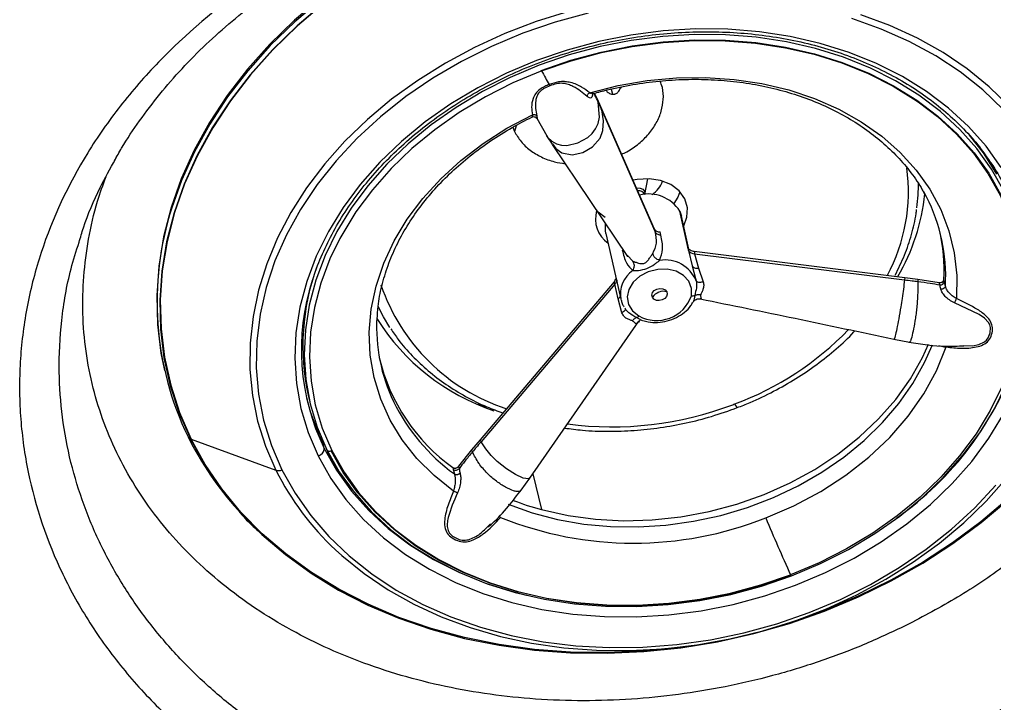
# Model space of a CAD drawing. Extents: x 527 to 611, y 788 to 934.
# Drawn here: x 583.096 to 588.041, y 869.666 to 873.137 of the extents above; entities that cross this region are included whole.
import ezdxf

# ---------------------------------------------------------------- set-up
doc = ezdxf.new("R2010")
doc.units = 0
doc.header["$MEASUREMENT"] = 0
doc.layers.add('1', color=4, linetype='Continuous')
doc.layers.add('GEOMETRY', color=3, linetype='Continuous', lineweight=25)

# ---------------------------------------------------------------- blocks, each defined once
blk = doc.blocks.new('2026_FLAIR')
at = {"layer": 'GEOMETRY'}
for p, q in [((58.6768, 69.5127), (58.67, 69.5101)), ((59.0309, 69.42), (59.0367, 69.3944)), ((59.0755, 69.4245), (59.0821, 69.4298)), ((59.0773, 69.4259), (59.0763, 69.4302)), ((58.961, 69.3686), (58.9455, 69.399)), ((58.9647, 69.3547), (58.961, 69.3686)), ((58.9781, 69.3298), (58.961, 69.3686)), ((58.9822, 69.315), (58.9781, 69.3298)), ((59.2503, 68.7096), (58.9781, 69.3298)), ((58.6537, 69.2726), (58.7034, 69.1824)), ((59.2534, 68.6971), (58.9822, 69.315)), ((58.5321, 69.2274), (58.5397, 69.2053)), ((58.5478, 69.2346), (58.5397, 69.2053)), ((58.7025, 69.1837), (58.7309, 69.1407)), ((58.7317, 69.1394), (59.1137, 68.5715)), ((56.5161, 69.0641), (56.5216, 69.0743)), ((59.2009, 68.8854), (59.2167, 68.9655)), ((59.4209, 68.6114), (59.3777, 68.8013)), ((59.3777, 68.8013), (59.387, 68.7751)), ((59.4249, 68.6088), (59.387, 68.7751)), ((59.0031, 68.6877), (59.0792, 68.3535)), ((59.2825, 68.679), (59.2784, 68.6958)), ((59.4179, 68.6175), (59.4216, 68.6009)), ((59.4216, 68.6009), (59.4409, 68.5235)), ((59.4506, 68.5971), (60.519, 68.4644)), ((59.4533, 68.5848), (59.4737, 68.5117)), ((59.4533, 68.5848), (60.5177, 68.4526)), ((59.1124, 68.5767), (59.1402, 68.5474)), ((59.1151, 68.5696), (59.1128, 68.5755)), ((59.4409, 68.5235), (59.458, 68.46)), ((59.4737, 68.5117), (59.4967, 68.4426)), ((59.0455, 68.442), (58.3651, 67.6399)), ((59.458, 68.46), (59.4615, 68.447)), ((60.519, 68.4644), (60.5177, 68.4526)), ((60.519, 68.4644), (60.5859, 68.4561)), ((60.5859, 68.4561), (60.586, 68.4441)), ((60.5859, 68.4561), (60.6936, 68.4394)), ((60.6968, 68.427), (60.6936, 68.4394)), ((60.7197, 68.4437), (60.7174, 68.4531)), ((60.7253, 68.4205), (60.7197, 68.4437)), ((60.7253, 68.4205), (60.7265, 68.4524)), ((59.0482, 68.4297), (58.3704, 67.6306)), ((59.0652, 68.3553), (59.0482, 68.4297)), ((59.0851, 68.2851), (59.0652, 68.3553)), ((59.0792, 68.3535), (59.0807, 68.3479)), ((58.6175, 67.4465), (59.1714, 68.2419)), ((59.171, 68.2543), (59.1586, 68.2605)), ((59.19, 68.2449), (59.171, 68.2543)), ((60.4638, 68.1513), (60.5424, 68.1362)), ((56.7632, 68.0005), (56.7651, 67.9921)), ((57.4942, 67.8668), (57.5014, 67.8352)), ((58.3542, 67.8213), (58.3923, 67.8056)), ((56.9005, 67.6442), (56.898, 67.6415)), ((56.9005, 67.6442), (57.3301, 67.4862)), ((57.5512, 67.6744), (57.5452, 67.6721)), ((57.5482, 67.6651), (57.5465, 67.6726)), ((58.3651, 67.6399), (58.3225, 67.5896)), ((58.3704, 67.6306), (58.3651, 67.6399)), ((57.5753, 67.5969), (57.5709, 67.6164)), ((57.5959, 67.5686), (57.5931, 67.5808)), ((57.6549, 67.473), (57.5959, 67.5686)), ((57.5996, 67.5619), (57.6023, 67.5629)), ((58.3225, 67.5896), (58.2566, 67.5065)), ((58.327, 67.5794), (58.3225, 67.5896)), ((58.2278, 67.5001), (58.2297, 67.4906)), ((58.2566, 67.5065), (58.2592, 67.4939)), ((58.2297, 67.4906), (58.2354, 67.4674)), ((58.5737, 67.3853), (58.6177, 67.4468)), ((58.6327, 67.4684), (58.6772, 67.2864)), ((58.4029, 67.1998), (58.4187, 67.2143)), ((59.947, 66.7169), (59.9969, 66.7339)), ((59.3373, 66.5837), (59.3896, 66.59))]:
    blk.add_line(p, q, dxfattribs=at)
at = {"layer": 'GEOMETRY', "flags": 128}
for points in [[(57.5594, 69.8852), (57.4246, 69.7705), (57.2998, 69.6491), (57.1858, 69.5215), (57.0833, 69.3886), (56.9928, 69.2511), (56.9148, 69.1098), (56.8498, 68.9654), (56.7982, 68.8187), (56.7601, 68.6706), (56.7359, 68.522), (56.7256, 68.3735), (56.7294, 68.2261), (56.7472, 68.0806), (56.7632, 68.0005)], [(57.5717, 69.8548), (57.4373, 69.7405), (57.313, 69.6195), (57.1995, 69.4925), (57.0973, 69.3601), (57.0072, 69.2232), (56.9295, 69.0823), (56.8648, 68.9385), (56.8133, 68.7924), (56.7754, 68.6449), (56.7513, 68.4968), (56.7411, 68.3489), (56.7448, 68.2021), (56.7625, 68.0571), (56.7941, 67.9148), (56.8393, 67.7761), (56.898, 67.6415)], [(57.5733, 69.8547), (57.4391, 69.7406), (57.315, 69.6198), (57.2016, 69.4929), (57.0996, 69.3607), (57.0095, 69.2239), (56.932, 69.0832), (56.8673, 68.9396), (56.8159, 68.7936), (56.778, 68.6463), (56.7539, 68.4984), (56.7437, 68.3507), (56.7475, 68.204), (56.7652, 68.0592), (56.7967, 67.9171), (56.8419, 67.7785), (56.9005, 67.6442)], [(57.5614, 69.8768), (57.4265, 69.7621), (57.3017, 69.6407), (57.1877, 69.5131), (57.0852, 69.3803), (56.9947, 69.2428), (56.9167, 69.1014), (56.8517, 68.957), (56.8024, 68.818)], [(61.0489, 69.3342), (60.9477, 69.4326), (60.8358, 69.5232), (60.714, 69.6056), (60.583, 69.6792), (60.4438, 69.7434), (60.2972, 69.7979)], [(58.8134, 69.8143), (58.65, 69.7632), (58.4909, 69.7023), (58.337, 69.6319), (58.1894, 69.5525), (58.0491, 69.4646), (57.9169, 69.3688), (57.7938, 69.2657), (57.6804, 69.1559), (57.5776, 69.0402), (57.486, 68.9194), (57.4062, 68.7942), (57.3387, 68.6653), (57.284, 68.5338), (57.2424, 68.4004), (57.2142, 68.2659), (57.1996, 68.1313), (57.1986, 67.9974), (57.2113, 67.8651), (57.2375, 67.7352), (57.2772, 67.6087), (57.3301, 67.4862)], [(61.0185, 69.3175), (60.9151, 69.4163), (60.8007, 69.5071), (60.676, 69.5892), (60.5421, 69.662), (60.3997, 69.725), (60.2499, 69.7779)], [(58.913, 69.8063), (58.7458, 69.7602), (58.5824, 69.7036), (58.4241, 69.637), (58.2717, 69.5608), (58.1265, 69.4756), (57.9893, 69.3819), (57.8611, 69.2803), (57.7428, 69.1716), (57.6352, 69.0564), (57.5391, 68.9357), (57.455, 68.8101), (57.3836, 68.6807), (57.3253, 68.5481), (57.2806, 68.4134), (57.2497, 68.2775), (57.2329, 68.1413), (57.2303, 68.0058), (57.2418, 67.8717), (57.2675, 67.7402), (57.3071, 67.612), (57.3604, 67.4881)], [(61.0084, 69.0225), (60.9315, 69.1299), (60.8422, 69.2306), (60.7412, 69.3236), (60.6293, 69.4083), (60.5074, 69.4841), (60.3763, 69.5504), (60.2371, 69.6067), (60.0909, 69.6525), (59.9387, 69.6875), (59.7817, 69.7115), (59.6211, 69.7242), (59.4581, 69.7255), (59.294, 69.7155), (59.13, 69.6943), (58.9673, 69.6619), (58.8072, 69.6186), (58.651, 69.5649), (58.4997, 69.5009), (58.3547, 69.4274), (58.2168, 69.3447), (58.0873, 69.2536), (57.9671, 69.1548), (57.857, 69.0489), (57.7581, 68.9368), (57.6709, 68.8194), (57.5962, 68.6975), (57.5345, 68.5721), (57.4863, 68.4441), (57.452, 68.3145), (57.4318, 68.1843), (57.4259, 68.0545), (57.4343, 67.926), (57.457, 67.7999), (57.4938, 67.6771), (57.5444, 67.5585)], [(61.0221, 68.9032), (60.9598, 69.0136), (60.885, 69.1181), (60.7981, 69.216), (60.6998, 69.3066), (60.591, 69.389), (60.4723, 69.4628), (60.3448, 69.5273), (60.2093, 69.582), (60.067, 69.6266), (59.9189, 69.6607), (59.7661, 69.684), (59.6099, 69.6964), (59.4513, 69.6977), (59.2916, 69.688), (59.132, 69.6673), (58.9737, 69.6358), (58.8179, 69.5937), (58.6659, 69.5413), (58.5187, 69.4791), (58.3775, 69.4076), (58.2434, 69.3271), (58.1174, 69.2385), (58.0004, 69.1423), (57.8933, 69.0393), (57.797, 68.9302), (57.7122, 68.8159), (57.6395, 68.6973), (57.5794, 68.5753), (57.5325, 68.4508), (57.4992, 68.3246), (57.4795, 68.198), (57.4738, 68.0716), (57.482, 67.9466), (57.504, 67.8239), (57.5398, 67.7044), (57.589, 67.589)], [(58.6756, 69.5151), (58.826, 69.5669), (58.9801, 69.6085), (59.1366, 69.6397), (59.2945, 69.6601), (59.4525, 69.6697), (59.6093, 69.6684), (59.7639, 69.6562), (59.915, 69.6331), (60.0615, 69.5994), (60.2023, 69.5553), (60.3363, 69.5012), (60.4624, 69.4374), (60.5798, 69.3644), (60.6875, 69.2829), (60.7847, 69.1933), (60.8706, 69.0965), (60.9447, 68.9931), (61.0063, 68.8839)], [(58.6768, 69.5127), (58.8269, 69.5644), (58.9807, 69.6059), (59.1369, 69.637), (59.2944, 69.6574), (59.4521, 69.667), (59.6086, 69.6657), (59.7629, 69.6535), (59.9137, 69.6305), (60.0599, 69.5969), (60.2004, 69.5529), (60.3341, 69.4988), (60.46, 69.4352), (60.5771, 69.3624), (60.5936, 69.3509)], [(58.67, 69.5101), (58.5316, 69.4513), (58.3922, 69.3806), (58.2598, 69.3013), (58.1354, 69.2138), (58.0199, 69.1188), (57.9143, 69.0171), (57.8192, 68.9095), (57.7354, 68.7967), (57.6637, 68.6796), (57.6539, 68.6615)], [(58.9214, 69.4016), (59.0662, 69.438), (59.2133, 69.4631), (59.3612, 69.4768), (59.5084, 69.4789), (59.6534, 69.4694), (59.795, 69.4483), (59.9316, 69.4159), (60.0619, 69.3725), (60.1847, 69.3186), (60.2987, 69.2546), (60.4027, 69.1811), (60.4959, 69.099), (60.5773, 69.009), (60.646, 68.912), (60.7014, 68.8089), (60.7429, 68.7008), (60.7702, 68.5888), (60.7829, 68.4738), (60.781, 68.3572)], [(56.898, 67.6415), (56.9697, 67.512), (57.0542, 67.3883), (57.1508, 67.2709), (57.2592, 67.1606), (57.3786, 67.0581), (57.5084, 66.9638), (57.6479, 66.8783), (57.7963, 66.8021), (57.9527, 66.7356), (58.1164, 66.6792), (58.2863, 66.6332), (58.4616, 66.5978), (58.6412, 66.5733), (58.8242, 66.5597), (59.0094, 66.5573), (59.196, 66.5659), (59.3828, 66.5855), (59.5688, 66.616), (59.753, 66.6573), (59.9342, 66.7091), (60.1116, 66.7712), (60.2842, 66.8431), (60.4508, 66.9245), (60.6107, 67.0149), (60.763, 67.1138), (60.9067, 67.2207), (61.041, 67.335)], [(61.5772, 69.4344), (61.6357, 69.3001), (61.6809, 69.1614), (61.7124, 69.0193), (61.7301, 68.8746), (61.7339, 68.7279), (61.7237, 68.5802), (61.6996, 68.4323), (61.6617, 68.2849), (61.6103, 68.139), (61.5457, 67.9953), (61.4681, 67.8547), (61.378, 67.7179), (61.276, 67.5857), (61.1627, 67.4588), (61.0385, 67.338), (60.9043, 67.2239), (60.7608, 67.1171), (60.6087, 67.0183), (60.449, 66.928), (60.2825, 66.8467), (60.1102, 66.7749), (59.9969, 66.7339)], [(58.7041, 69.1845), (58.7078, 69.1766), (58.729, 69.1556), (58.7528, 69.1422), (58.7786, 69.1355), (58.8057, 69.1346), (58.8606, 69.1474), (58.9116, 69.1752), (58.9333, 69.1947), (58.9511, 69.2181), (58.9642, 69.2457), (58.9714, 69.2775), (58.9647, 69.3547), (58.9647, 69.3547)], [(60.5936, 69.3509), (60.6845, 69.281), (60.7815, 69.1916), (60.8673, 69.095), (60.9412, 68.9918), (61.0027, 68.8828), (61.0513, 68.7689), (61.0866, 68.6509), (61.1084, 68.5298), (61.1165, 68.4064), (61.1108, 68.2817), (61.0914, 68.1566), (61.0584, 68.0322), (61.0122, 67.9092), (60.9529, 67.7888), (60.8811, 67.6717), (60.7974, 67.5589), (60.7023, 67.4513), (60.5967, 67.3496), (60.4812, 67.2546), (60.3568, 67.1671), (60.2244, 67.0877), (60.085, 67.017), (59.9397, 66.9557)], [(58.2303, 67.3808), (58.1321, 67.4591), (58.0453, 67.5457), (57.9709, 67.6397), (57.9094, 67.7401), (57.8616, 67.8461), (57.8278, 67.9565), (57.8085, 68.0702), (57.8038, 68.1862), (57.8138, 68.3034), (57.8384, 68.4204), (57.8773, 68.5363), (57.9301, 68.6498), (57.9964, 68.7598), (58.0754, 68.8653), (58.1664, 68.9652), (58.2686, 69.0586), (58.3808, 69.1444), (58.502, 69.222), (58.631, 69.2904)], [(58.732, 69.1418), (58.749, 69.1191), (58.7806, 69.0972), (58.8333, 69.087), (58.8872, 69.0985), (58.9364, 69.1265), (58.9738, 69.1711), (58.9883, 69.2107), (58.9919, 69.2585), (58.9822, 69.315), (58.9822, 69.315)], [(60.9862, 68.9893), (60.9176, 69.0971), (60.8471, 69.1866)], [(57.3604, 67.4881), (57.427, 67.3693), (57.5065, 67.2563), (57.5983, 67.1501), (57.7017, 67.0512), (57.8161, 66.9605), (57.9407, 66.8784), (58.0747, 66.8056), (58.2171, 66.7425), (58.3669, 66.6897), (58.5232, 66.6473), (58.6848, 66.6158), (58.8507, 66.5954), (59.0197, 66.5862), (59.1907, 66.5882), (59.3625, 66.6014), (59.5339, 66.6258), (59.7038, 66.6612), (59.871, 66.7074), (60.0343, 66.7639), (60.1927, 66.8305), (60.345, 66.9067), (60.4903, 66.992), (60.6275, 67.0857), (60.7557, 67.1873), (60.874, 67.296), (60.9815, 67.4111)], [(59.3983, 68.7256), (59.4145, 68.7702), (59.4167, 68.8184), (59.4031, 68.8641), (59.3745, 68.904), (59.3329, 68.9355), (59.2811, 68.9564), (59.2228, 68.9653), (59.1618, 68.9616), (59.1415, 68.9576)], [(57.5444, 67.5585), (57.6084, 67.4451), (57.6853, 67.3376), (57.7746, 67.237), (57.8756, 67.144), (57.9875, 67.0592), (58.1094, 66.9834), (58.2404, 66.9171), (58.3796, 66.8609), (58.5259, 66.8151), (58.6781, 66.7801), (58.8351, 66.7561), (58.9957, 66.7434), (59.1587, 66.742), (59.3228, 66.752), (59.4868, 66.7733), (59.6495, 66.8057), (59.8095, 66.8489), (59.9658, 66.9027), (60.117, 66.9666), (60.2621, 67.0402), (60.3999, 67.1228), (60.5295, 67.2139), (60.6497, 67.3128), (60.7597, 67.4187), (60.8587, 67.5307), (60.9459, 67.6482), (61.0206, 67.7701)], [(57.589, 67.589), (57.6513, 67.4786), (57.7262, 67.3741), (57.8131, 67.2761), (57.9113, 67.1856), (58.0202, 67.1032), (58.1389, 67.0294), (58.2664, 66.9649), (58.4018, 66.9102), (58.5441, 66.8656), (58.6922, 66.8315), (58.845, 66.8082), (59.0013, 66.7958), (59.1599, 66.7945), (59.3196, 66.8042), (59.4792, 66.8249), (59.6375, 66.8564), (59.7932, 66.8985), (59.9453, 66.9508), (60.0925, 67.013), (60.2336, 67.0846), (60.3678, 67.1651), (60.4938, 67.2537), (60.6108, 67.3499), (60.7179, 67.4529), (60.8142, 67.562), (60.899, 67.6763), (60.9717, 67.7949), (61.0317, 67.9169)], [(59.1583, 68.9193), (59.1612, 68.9195), (59.177, 68.918), (59.1902, 68.9117), (59.1987, 68.9016), (59.2013, 68.8892), (59.2008, 68.8852)], [(59.3787, 68.8996), (59.3675, 68.8716), (59.3479, 68.8403)], [(59.0001, 68.7689), (58.9637, 68.7962), (58.9567, 68.8034)], [(59.0031, 68.6877), (59.0007, 68.7032), (59.0018, 68.7342)], [(59.2534, 68.6971), (59.2517, 68.7041), (59.2503, 68.7096)], [(57.6539, 68.6615), (57.6044, 68.5591), (57.5581, 68.4362), (57.5252, 68.3117), (57.5058, 68.1867), (57.5001, 68.062), (57.5082, 67.9386), (57.53, 67.8174), (57.5653, 67.6995), (57.6139, 67.5856), (57.6754, 67.4766), (57.7493, 67.3734), (57.8351, 67.2768), (57.9321, 67.1874), (58.0395, 67.106), (58.1566, 67.0332), (58.2825, 66.9695), (58.4162, 66.9155), (58.5567, 66.8715), (58.7029, 66.8378), (58.8537, 66.8148), (59.0079, 66.8026), (59.1645, 66.8013), (59.3221, 66.8109), (59.4797, 66.8313), (59.6359, 66.8624), (59.7897, 66.904), (59.9397, 66.9557)], [(59.4506, 68.5971), (59.4521, 68.5902), (59.4533, 68.5848)], [(59.437, 68.3707), (59.4379, 68.4092), (59.4243, 68.4449), (59.3975, 68.4747), (59.3599, 68.4958), (59.3148, 68.5064), (59.2662, 68.5056), (59.2184, 68.4934), (59.1758, 68.471), (59.142, 68.4403), (59.12, 68.404), (59.1119, 68.3653), (59.1184, 68.3278), (59.1388, 68.2947), (59.1713, 68.269)], [(59.0482, 68.4297), (59.0467, 68.4366), (59.0455, 68.442)], [(59.2391, 68.3637), (59.2367, 68.3753), (59.2402, 68.3873), (59.2491, 68.3978), (59.262, 68.4053), (59.277, 68.4085), (59.2918, 68.4071), (59.3041, 68.4012), (59.3121, 68.3917)], [(59.3121, 68.3917), (59.3146, 68.3801), (59.3111, 68.3681), (59.3022, 68.3576), (59.2892, 68.3501), (59.2742, 68.3469), (59.2594, 68.3483), (59.2471, 68.3542), (59.2391, 68.3637)], [(60.8181, 68.1187), (60.8629, 68.1178), (60.895, 68.1245), (60.9232, 68.1372), (60.9344, 68.1464), (60.9428, 68.1575), (60.9522, 68.1832), (60.9539, 68.2105), (60.9506, 68.2239), (60.9441, 68.2365), (60.9231, 68.2585), (60.8963, 68.2768), (60.7716, 68.3363), (60.7716, 68.3363)], [(57.9085, 68.2113), (57.8761, 68.264), (57.848, 68.3175)], [(58.5079, 67.3143), (58.6297, 67.2704), (58.7578, 67.2365), (58.8908, 67.2131), (59.0276, 67.2004), (59.1668, 67.1985), (59.307, 67.2075), (59.4471, 67.2271), (59.5856, 67.2573), (59.7213, 67.2978), (59.8528, 67.3481), (59.9789, 67.4079), (60.0985, 67.4765), (60.2103, 67.5533), (60.3134, 67.6375), (60.4068, 67.7284), (60.4895, 67.8251), (60.5608, 67.9267), (60.62, 68.0322), (60.66, 68.1232)], [(58.6772, 67.2864), (58.8118, 67.2562), (58.9512, 67.2374), (59.0938, 67.2299), (59.2383, 67.2341), (59.3831, 67.2497), (59.5269, 67.2766), (59.6681, 67.3147), (59.8054, 67.3634), (59.9374, 67.4223), (60.0627, 67.4908), (60.18, 67.5682), (60.2883, 67.6538), (60.3863, 67.7466), (60.4731, 67.8457), (60.5479, 67.9502), (60.6098, 68.0589), (60.6403, 68.1252)], [(59.8141, 67.2444), (59.9573, 67.3061), (60.0932, 67.3787), (60.2203, 67.4613), (60.3373, 67.5532), (60.4428, 67.6531), (60.5358, 67.7602), (60.6151, 67.8732), (60.6799, 67.9908), (60.7295, 68.1118)], [(57.4849, 67.8544), (57.5041, 67.7841), (57.5482, 67.6651)], [(57.6325, 67.0826), (57.665, 67.053), (57.7769, 66.9623), (57.8987, 66.8799), (58.0297, 66.8064), (58.1689, 66.7421), (58.3155, 66.6876), (58.4685, 66.6432), (58.627, 66.6092), (58.7898, 66.5858), (58.956, 66.5731), (59.1245, 66.5712), (59.2942, 66.5802), (59.4639, 66.5999), (59.6326, 66.6304), (59.7992, 66.6712), (59.9627, 66.7223), (60.1218, 66.7832), (60.2757, 66.8536), (60.4232, 66.933), (60.5636, 67.0209), (60.6958, 67.1167), (60.8189, 67.2198), (60.9323, 67.3296), (61.0351, 67.4453)], [(59.3373, 66.5837), (59.1957, 66.5698), (59.0094, 66.5612), (58.8243, 66.5637), (58.6416, 66.5772), (58.4622, 66.6017), (58.2871, 66.637), (58.1174, 66.683), (57.9539, 66.7393), (57.7977, 66.8058), (57.6495, 66.8819), (57.5101, 66.9672), (57.3805, 67.0614), (57.2612, 67.1639), (57.153, 67.274), (57.0565, 67.3912), (56.9721, 67.5148), (56.9005, 67.6442)], [(57.5753, 67.5969), (57.638, 67.4858), (57.7134, 67.3806), (57.8008, 67.282), (57.8997, 67.1909), (58.0093, 67.1079), (58.1287, 67.0337), (58.257, 66.9688), (58.3933, 66.9137), (58.5365, 66.8688), (58.5984, 66.8531)], [(58.6163, 67.4474), (58.611, 67.4418), (58.5837, 67.4454), (58.5443, 67.4641), (58.4989, 67.4931), (58.452, 67.531), (58.422, 67.5609), (58.3944, 67.5941), (58.3704, 67.6306), (58.3704, 67.6306)], [(57.6104, 67.5839), (57.6068, 67.5827), (57.6031, 67.5821), (57.5997, 67.5819), (57.5965, 67.5824), (57.5937, 67.5833), (57.5915, 67.5848), (57.5899, 67.5867), (57.589, 67.589)], [(59.9411, 66.9527), (59.7907, 66.9009), (59.6367, 66.8593), (59.4801, 66.8281), (59.3222, 66.8077), (59.1643, 66.7981), (59.0074, 66.7994), (58.8528, 66.8116), (58.7017, 66.8347), (58.5552, 66.8684), (58.4144, 66.9125), (58.2804, 66.9666), (58.1543, 67.0304), (58.0369, 67.1034), (57.9292, 67.1849), (57.8321, 67.2745), (57.7461, 67.3713), (57.672, 67.4747), (57.6104, 67.5839)]]:
    blk.add_lwpolyline(points, dxfattribs=at)
at = {"layer": 'GEOMETRY'}
for centre, radius, start, end in [((58.7284, 69.5413), 0.059, 206.3861, 209.007), ((61.6098, 71.1463), 3.3572, 209.1171, 210.4781), ((58.6547, 69.4083), 0.0711, 23.829, 29.6707), ((59.6368, 68.9005), 0.901, 331.8386, 7.6383), ((59.1545, 69.0037), 0.1455, 305.3006, 339.8412), ((59.6927, 68.9433), 0.8958, 351.9786, 0.2386), ((59.1697, 68.8718), 0.0334, 23.8825, 98.6959), ((59.2203, 68.7017), 0.1863, 32.334, 104.2186), ((59.5832, 68.9948), 1.043, 329.7136, 354.1707), ((59.8489, 68.4708), 0.8778, 358.7938, 29.1786), ((58.2893, 68.3393), 1.5621, 162.1525, 205.9784), ((59.1002, 68.7608), 0.1497, 163.4582, 235.0306), ((59.8405, 68.502), 0.8783, 356.792, 13.3181), ((59.4513, 68.6203), 0.0355, 213.1281, 273.217), ((59.3036, 68.3828), 0.1705, 22.1036, 99.2573), ((58.6359, 68.1182), 1.169, 159.9792, 192.4185), ((59.221, 68.3798), 0.1442, 124.2126, 190.5032), ((58.6014, 68.0993), 1.1425, 162.1845, 206.0906), ((60.6992, 68.4479), 0.021, 263.493, 348.5186), ((58.8081, 68.7476), 0.9981, 198.7571, 251.9939), ((59.2964, 68.3247), 0.0694, 109.8716, 145.7346), ((59.2948, 68.3399), 0.0546, 71.4806, 113.7173), ((59.0454, 68.3828), 0.0338, 305.7793, 334.3167), ((59.2608, 68.4332), 0.187, 241.4281, 340.4727), ((58.7179, 68.2132), 0.8771, 176.8726, 205.5238), ((58.7917, 68.8512), 1.1211, 212.0718, 251.4819), ((59.1169, 69.2782), 1.5526, 290.3528, 316.0043), ((58.7811, 68.274), 0.9515, 193.1542, 234.443), ((59.5311, 68.5905), 1.6461, 305.0716, 341.4759), ((58.8185, 68.271), 0.9929, 206.0275, 234.032), ((59.0356, 69.4262), 1.7198, 262.4471, 290.8192), ((59.0355, 69.4458), 1.7381, 290.5915, 290.947), ((59.6917, 67.8328), 0.0362, 196.4202, 232.6574), ((56.9036, 67.6598), 0.0192, 194.5407, 252.8802), ((58.3573, 68.3868), 1.6441, 206.4303, 222.0707), ((58.5935, 68.1215), 1.1405, 203.5896, 206.2868), ((57.5348, 67.5979), 0.0405, 283.6154, 358.5809), ((58.2424, 67.5103), 0.0235, 237.4058, 315.6556), ((57.3427, 67.5291), 0.0447, 253.6244, 293.3833), ((58.5967, 68.1202), 1.4164, 206.5872, 227.0981), ((59.0621, 68.7111), 1.4758, 248.9821, 254.8806), ((59.1444, 68.9291), 1.8129, 248.1367, 291.6786), ((71.285, 72.0627), 12.4417, 202.78447, 204.2348), ((60.0342, 66.9981), 0.1036, 204.213, 206.0128)]:
    blk.add_arc(centre, radius, start, end, dxfattribs=at)
for points, knots in [([(62.5262, 67.8274), (62.5574, 67.9265), (62.5813, 68.025), (62.615, 68.221), (62.6247, 68.3186), (62.6302, 68.5127), (62.6258, 68.6093), (62.6112, 68.7295), (62.6078, 68.7535), (62.6002, 68.8013), (62.5959, 68.8251), (62.5817, 68.8959), (62.5705, 68.9425), (62.5318, 69.0807), (62.499, 69.1705), (62.4197, 69.3456), (62.3732, 69.4309), (62.3061, 69.5347), (62.2922, 69.5553), (62.2637, 69.5961), (62.249, 69.6163), (62.2039, 69.676), (62.1724, 69.7148), (62.0733, 69.8285), (62.0013, 69.9005), (61.8453, 70.0371), (61.7614, 70.1017), (61.6488, 70.1778), (61.6259, 70.1927), (61.5795, 70.222), (61.5561, 70.2363), (61.485, 70.2784), (61.4364, 70.3052), (61.2877, 70.382), (61.1843, 70.4284), (60.969, 70.5115), (60.8571, 70.5483), (60.6826, 70.5961), (60.6237, 70.6106), (60.5052, 70.637), (60.4454, 70.6488), (60.2645, 70.6802), (60.1419, 70.6957), (59.9551, 70.7109), (59.8923, 70.7146), (59.7973, 70.7182), (59.7656, 70.719), (59.7018, 70.72), (59.6697, 70.7201), (59.5093, 70.7191), (59.3808, 70.7127), (59.252, 70.7007)], [0, 0, 0, 0, 0.0625, 0.0625, 0.125, 0.125, 0.1875, 0.1875, 0.203125, 0.203125, 0.21875, 0.21875, 0.25, 0.25, 0.3125, 0.3125, 0.375, 0.375, 0.390625, 0.390625, 0.40625, 0.40625, 0.4375, 0.4375, 0.5, 0.5, 0.5625, 0.5625, 0.578125, 0.578125, 0.59375, 0.59375, 0.625, 0.625, 0.6875, 0.6875, 0.75, 0.75, 0.78125, 0.78125, 0.8125, 0.8125, 0.875, 0.875, 0.90625, 0.90625, 0.921875, 0.921875, 0.9375, 0.9375, 1, 1, 1, 1]), ([(59.0447, 70.6442), (58.9308, 70.6291), (58.8183, 70.6098), (58.5961, 70.5633), (58.4864, 70.5361), (58.3239, 70.4892), (58.2701, 70.4725), (58.1631, 70.4372), (58.1103, 70.4185), (57.9541, 70.36), (57.8529, 70.3174), (57.6563, 70.2253), (57.5609, 70.1757), (57.4222, 70.0959), (57.3766, 70.0684), (57.3094, 70.0258), (57.2872, 70.0113), (57.2432, 69.982), (57.2213, 69.9671), (57.0275, 69.8315), (56.8727, 69.6999), (56.666, 69.4857), (56.6014, 69.4115), (56.511, 69.2958), (56.482, 69.2564), (56.4268, 69.1771), (56.4005, 69.137), (56.276, 68.9345), (56.1973, 68.766), (56.1255, 68.5471), (56.1125, 68.5029), (56.0892, 68.4137), (56.0789, 68.3687), (56.0526, 68.2337), (56.0408, 68.1433), (56.0317, 68.0071), (56.0301, 67.9616), (56.0298, 67.8704), (56.0311, 67.8247), (56.0394, 67.6887), (56.0506, 67.5989), (56.1009, 67.3326), (56.1564, 67.1589), (56.2542, 66.9474), (56.2752, 66.9053), (56.3197, 66.8225), (56.3432, 66.7818), (56.4174, 66.6617), (56.4718, 66.5843), (56.5903, 66.4346), (56.6543, 66.3623), (56.7578, 66.2581), (56.7935, 66.224), (56.849, 66.1739), (56.8678, 66.1574), (56.9059, 66.1249), (56.9252, 66.1088), (57.1007, 65.9668), (57.2714, 65.8562), (57.5028, 65.737), (57.5499, 65.7142), (57.6461, 65.6704), (57.6952, 65.6495), (57.8448, 65.59), (57.9466, 65.5551), (58.2576, 65.464), (58.4727, 65.4215), (58.7514, 65.3919), (58.8077, 65.3871), (58.9202, 65.38), (58.9765, 65.3777), (59.1454, 65.3745), (59.258, 65.3771), (59.4833, 65.3917), (59.596, 65.4037), (59.7651, 65.429), (59.8215, 65.4385), (59.9343, 65.4602), (59.9905, 65.4722), (60.0464, 65.4853)], [0, 0, 0, 0, 0.03125, 0.03125, 0.0625, 0.0625, 0.078125, 0.078125, 0.09375, 0.09375, 0.125, 0.125, 0.15625, 0.15625, 0.171875, 0.171875, 0.179687, 0.179687, 0.1875, 0.1875, 0.25, 0.25, 0.28125, 0.28125, 0.296875, 0.296875, 0.3125, 0.3125, 0.375, 0.375, 0.390625, 0.390625, 0.40625, 0.40625, 0.4375, 0.4375, 0.453125, 0.453125, 0.46875, 0.46875, 0.5, 0.5, 0.5625, 0.5625, 0.578125, 0.578125, 0.59375, 0.59375, 0.625, 0.625, 0.65625, 0.65625, 0.671875, 0.671875, 0.679688, 0.679688, 0.6875, 0.6875, 0.75, 0.75, 0.765625, 0.765625, 0.78125, 0.78125, 0.8125, 0.8125, 0.875, 0.875, 0.890625, 0.890625, 0.90625, 0.90625, 0.9375, 0.9375, 0.96875, 0.96875, 0.984375, 0.984375, 1, 1, 1, 1]), ([(56.5121, 69.0574), (56.5237, 69.0786), (56.5615, 69.1476), (56.6376, 69.2603), (56.7393, 69.395), (56.8522, 69.5245), (56.9746, 69.6483), (57.1064, 69.7658), (57.2463, 69.8763), (57.3944, 69.9797), (57.5502, 70.0763), (57.7139, 70.1662), (57.8847, 70.2491), (58.0615, 70.3243), (58.243, 70.3914), (58.4279, 70.4499), (58.6149, 70.4998), (58.8041, 70.54), (58.9321, 70.564), (58.9974, 70.5722), (58.9985, 70.5723)], [0, 0, 0, 0, 0.027633, 0.089623, 0.151617, 0.213502, 0.27518, 0.336565, 0.39759, 0.457931, 0.518332, 0.57909, 0.640023, 0.700902, 0.761494, 0.821616, 0.881109, 0.939988, 0.998986, 1, 1, 1, 1]), ([(61.506, 70.1426), (61.5099, 70.1391), (61.5652, 70.0902), (61.6564, 69.9853), (61.7759, 69.8296), (61.8742, 69.6654), (61.9546, 69.4939), (62.016, 69.3143), (62.0571, 69.1294), (62.0777, 68.9424), (62.0784, 68.753), (62.0586, 68.5606), (62.0182, 68.3683), (61.9584, 68.1794), (61.8793, 67.9932), (61.7804, 67.8095), (61.663, 67.6315), (61.5293, 67.462), (61.3797, 67.3004), (61.213, 67.1464), (61.0163, 66.9908), (60.7889, 66.8372), (60.6129, 66.7446), (60.5244, 66.698)], [0, 0, 0, 0, 0.003772, 0.052989, 0.102207, 0.150048, 0.197889, 0.247121, 0.296353, 0.344178, 0.392003, 0.441215, 0.490428, 0.538293, 0.586158, 0.635417, 0.684676, 0.732495, 0.780313, 0.82952, 0.878727, 0.939026, 1, 1, 1, 1]), ([(57.5145, 68.4413), (57.5168, 68.4499), (57.5297, 68.4977), (57.5649, 68.5838), (57.6203, 68.6984), (57.688, 68.8101), (57.7661, 68.918), (57.8545, 69.0216), (57.9525, 69.1201), (58.0596, 69.2128), (58.1749, 69.2992), (58.2978, 69.3787), (58.4273, 69.4507), (58.5628, 69.5147), (58.7031, 69.5704), (58.8475, 69.6173), (58.9949, 69.6551), (59.1443, 69.6836), (59.2948, 69.7026), (59.4454, 69.7119), (59.5949, 69.7116), (59.7425, 69.7015), (59.8872, 69.6819), (60.0279, 69.6528), (60.1638, 69.6144), (60.2939, 69.567), (60.4173, 69.5109), (60.5334, 69.4466), (60.6412, 69.3743), (60.7403, 69.2948), (60.8291, 69.2081), (60.8935, 69.1355), (60.9243, 69.0902), (60.9327, 69.0779)], [0, 0, 0, 0, 0.007354, 0.041276, 0.075163, 0.109018, 0.142847, 0.176657, 0.210452, 0.244238, 0.278017, 0.311792, 0.345565, 0.379337, 0.413109, 0.44688, 0.48065, 0.514419, 0.548187, 0.581953, 0.615717, 0.649478, 0.683237, 0.716995, 0.750752, 0.784512, 0.818275, 0.852048, 0.885834, 0.91964, 0.953472, 0.987338, 1, 1, 1, 1]), ([(58.9391, 69.3972), (58.9516, 69.4008), (59.0071, 69.4167), (59.1076, 69.4387), (59.2402, 69.4591), (59.3733, 69.4698), (59.5055, 69.4709), (59.6358, 69.4624), (59.7631, 69.4445), (59.8862, 69.4172), (60.0041, 69.3809), (60.1158, 69.3359), (60.2204, 69.2826), (60.3171, 69.2215), (60.405, 69.1531), (60.4837, 69.0781), (60.5514, 68.9966), (60.596, 68.9338), (60.6143, 68.8972), (60.6173, 68.8911)], [0, 0, 0, 0, 0.018792, 0.083242, 0.147704, 0.212155, 0.276593, 0.341017, 0.405428, 0.469832, 0.534233, 0.598645, 0.663089, 0.727593, 0.792192, 0.856928, 0.921847, 0.986987, 1, 1, 1, 1]), ([(58.7165, 69.4435), (58.7087, 69.4403), (58.6915, 69.4334), (58.6659, 69.4178), (58.6449, 69.396), (58.6297, 69.3646), (58.6252, 69.3277), (58.629, 69.3029), (58.631, 69.2904)], [0, 0, 0, 0, 0.0875568, 0.1938802, 0.3241502, 0.4651288, 0.7309283, 1, 1, 1, 1]), ([(58.7197, 69.437), (58.7093, 69.4327), (58.6937, 69.4263), (58.6765, 69.4145), (58.6628, 69.4013), (58.6525, 69.3831), (58.642, 69.3393), (58.6479, 69.3093), (58.6527, 69.2852)], [0, 0, 0, 0, 0.12422, 0.185097, 0.245597, 0.367311, 0.491637, 1, 1, 1, 1]), ([(58.7955, 69.4578), (58.7948, 69.4579), (58.7852, 69.4594), (58.7573, 69.4569), (58.7319, 69.4486), (58.7165, 69.4435)], [0, 0, 0, 0, 0.033033, 0.414011, 1, 1, 1, 1]), ([(58.9081, 69.3829), (58.8871, 69.4008), (58.8609, 69.4231), (58.8132, 69.4446), (58.7897, 69.4499), (58.7686, 69.4497), (58.7465, 69.4465), (58.7305, 69.4408), (58.7197, 69.437)], [0, 0, 0, 0, 0.5083438, 0.6326878, 0.7544003, 0.8149073, 0.8757846, 1, 1, 1, 1]), ([(58.9214, 69.4016), (58.9085, 69.411), (58.8824, 69.4301), (58.8403, 69.4523), (58.8055, 69.4565), (58.7955, 69.4578)], [0, 0, 0, 0, 0.413074, 0.831593, 1, 1, 1, 1]), ([(59.0367, 69.3944), (59.0381, 69.3943), (59.0407, 69.3941), (59.045, 69.3945), (59.0493, 69.3953), (59.0544, 69.397), (59.06, 69.4), (59.072, 69.4098), (59.0739, 69.4178), (59.0755, 69.4245)], [0, 0, 0, 0, 0.049406, 0.093944, 0.137326, 0.183542, 0.275355, 0.395103, 1, 1, 1, 1]), ([(59.0835, 69.0897), (59.0923, 69.0937), (59.1243, 69.1081), (59.1717, 69.1431), (59.223, 69.1924), (59.2613, 69.2483), (59.2867, 69.3077), (59.2964, 69.3684), (59.2942, 69.4205), (59.2827, 69.4499), (59.2785, 69.4606)], [0, 0, 0, 0, 0.054887, 0.198529, 0.342213, 0.485966, 0.629424, 0.772984, 0.917249, 1, 1, 1, 1]), ([(58.9214, 69.4016), (58.9198, 69.4007), (58.9164, 69.3989), (58.9122, 69.3944), (58.909, 69.3889), (58.9084, 69.3849), (58.9081, 69.3829)], [0, 0, 0, 0, 0.230507, 0.481406, 0.742285, 1, 1, 1, 1]), ([(58.9354, 69.3973), (58.9354, 69.3924), (58.9354, 69.3825), (58.9297, 69.3752), (58.9203, 69.3742), (58.9122, 69.38), (58.9081, 69.3829)], [0, 0, 0, 0, 0.231484, 0.474357, 0.733974, 1, 1, 1, 1]), ([(58.9388, 69.3982), (58.9369, 69.3976), (58.932, 69.3959), (58.9255, 69.3994), (58.9214, 69.4016)], [0, 0, 0, 0, 0.381502, 1, 1, 1, 1]), ([(58.9353, 69.3964), (58.9353, 69.3963), (58.9357, 69.3954), (58.9375, 69.3965), (58.9391, 69.3975)], [0, 0, 0, 0, 0.144127, 1, 1, 1, 1]), ([(58.9647, 69.3547), (58.9593, 69.3666), (58.9527, 69.3814), (58.9447, 69.3956), (58.9432, 69.3983)], [0, 0, 0, 0, 0.812833, 1, 1, 1, 1]), ([(59.0045, 69.4136), (59.0085, 69.4092), (59.0142, 69.4028), (59.0258, 69.3964), (59.0335, 69.395), (59.0367, 69.3944)], [0, 0, 0, 0, 0.5810599, 0.8251509, 1, 1, 1, 1]), ([(58.9822, 69.315), (58.9789, 69.3224), (58.9731, 69.3356), (58.9673, 69.3488), (58.9647, 69.3547)], [0, 0, 0, 0, 0.559371, 1, 1, 1, 1]), ([(57.844, 68.2535), (57.845, 68.2748), (57.8477, 68.3305), (57.8657, 68.4213), (57.8966, 68.5247), (57.9397, 68.6265), (57.994, 68.7259), (58.0593, 68.822), (58.1349, 68.914), (58.2203, 69.0012), (58.3146, 69.0829), (58.4173, 69.1581), (58.5219, 69.224), (58.5948, 69.2611), (58.6286, 69.2782)], [0, 0, 0, 0, 0.054369, 0.142442, 0.230223, 0.317706, 0.404922, 0.49192, 0.578752, 0.665468, 0.752107, 0.8387, 0.925267, 1, 1, 1, 1]), ([(58.631, 69.2904), (58.631, 69.2867), (58.631, 69.2805), (58.6289, 69.2796), (58.6281, 69.2792)], [0, 0, 0, 0, 0.596361, 1, 1, 1, 1]), ([(58.6282, 69.2784), (58.631, 69.2793), (58.6369, 69.2813), (58.645, 69.2791), (58.649, 69.276), (58.649, 69.276), (58.649, 69.276)], [0, 0, 0, 0, 0.238086, 0.499339, 0.781976, 1, 1, 1, 1]), ([(58.631, 69.2904), (58.6329, 69.2909), (58.6369, 69.2918), (58.6431, 69.2912), (58.6487, 69.289), (58.6514, 69.2864), (58.6527, 69.2852)], [0, 0, 0, 0, 0.24385, 0.5, 0.756149, 1, 1, 1, 1]), ([(58.6522, 69.2717), (58.6516, 69.272), (58.6508, 69.2723), (58.6494, 69.2757), (58.6493, 69.276)], [0, 0, 0, 0, 0.89183, 1, 1, 1, 1]), ([(58.6527, 69.2852), (58.6535, 69.2811), (58.655, 69.2731), (58.6541, 69.2692), (58.6525, 69.2713), (58.6522, 69.2717)], [0, 0, 0, 0, 0.456693, 0.898175, 1, 1, 1, 1]), ([(58.5397, 69.2053), (58.55, 69.1878), (58.5704, 69.1527), (58.6179, 69.1091), (58.6752, 69.0743), (58.736, 69.0509), (58.7789, 69.0444), (58.7976, 69.0415)], [0, 0, 0, 0, 0.210159, 0.420377, 0.63006, 0.839425, 1, 1, 1, 1]), ([(60.9327, 69.0779), (60.9474, 69.0575), (60.9851, 69.0057), (61.014, 68.9499), (61.0316, 68.916)], [0, 0, 0, 0, 0.392197, 1, 1, 1, 1]), ([(56.3321, 68.6434), (56.3392, 68.6679), (56.3665, 68.7622), (56.4266, 68.9036), (56.4896, 69.0165), (56.5161, 69.0641)], [0, 0, 0, 0, 0.1684961, 0.6497258, 1, 1, 1, 1]), ([(60.5244, 66.698), (60.4529, 66.6644), (60.3101, 66.5972), (60.0838, 66.5126), (59.8497, 66.4412), (59.6108, 66.3855), (59.3714, 66.3459), (59.131, 66.3219), (58.8888, 66.3139), (58.6489, 66.3223), (58.4153, 66.3466), (58.1871, 66.3866), (57.9642, 66.4427), (57.7503, 66.5143), (57.5489, 66.6), (57.3591, 66.6993), (57.1808, 66.8132), (57.0171, 66.9399), (56.8706, 67.0771), (56.7402, 67.2248), (56.6264, 67.3837), (56.5313, 67.5513), (56.4562, 67.7246), (56.4002, 67.9039), (56.3639, 68.0898), (56.3481, 68.2793), (56.3526, 68.4692), (56.3778, 68.6598), (56.4156, 68.8294), (56.4537, 68.9346), (56.4686, 68.976)], [0, 0, 0, 0, 0.03565, 0.0713, 0.107986, 0.144672, 0.180321, 0.215971, 0.252655, 0.289339, 0.325012, 0.360685, 0.397397, 0.434108, 0.469754, 0.5054, 0.542082, 0.578764, 0.614426, 0.650088, 0.686786, 0.723485, 0.75914, 0.794794, 0.831484, 0.868174, 0.903834, 0.939493, 0.976188, 1, 1, 1, 1]), ([(60.4703, 68.4753), (60.4869, 68.5091), (60.5202, 68.577), (60.5544, 68.682), (60.5743, 68.76), (60.5784, 68.8028), (60.5791, 68.81)], [0, 0, 0, 0, 0.3109588, 0.6240134, 0.936367, 1, 1, 1, 1]), ([(59.2412, 68.5861), (59.2494, 68.603), (59.266, 68.6376), (59.2577, 68.677), (59.2534, 68.6971)], [0, 0, 0, 0, 0.488522, 1, 1, 1, 1]), ([(59.2503, 68.7096), (59.2515, 68.7076), (59.2538, 68.7036), (59.2604, 68.6993), (59.2686, 68.6964), (59.2751, 68.696), (59.2784, 68.6958)], [0, 0, 0, 0, 0.25342, 0.504277, 0.752577, 1, 1, 1, 1]), ([(59.2825, 68.679), (59.2791, 68.6794), (59.2724, 68.6804), (59.2638, 68.6845), (59.2571, 68.6901), (59.2546, 68.6948), (59.2534, 68.6971)], [0, 0, 0, 0, 0.253752, 0.511036, 0.762505, 1, 1, 1, 1]), ([(59.2761, 68.5511), (59.2826, 68.57), (59.2969, 68.6116), (59.2876, 68.6551), (59.2825, 68.679)], [0, 0, 0, 0, 0.451582, 1, 1, 1, 1]), ([(59.9028, 65.7098), (59.8834, 65.7058), (59.7793, 65.6843), (59.5887, 65.6541), (59.3281, 65.6301), (59.0651, 65.6245), (58.8036, 65.6376), (58.548, 65.6691), (58.2975, 65.7185), (58.0522, 65.7866), (57.8158, 65.8725), (57.5923, 65.9746), (57.3807, 66.0926), (57.1815, 66.2272), (56.9975, 66.3766), (56.8318, 66.5383), (56.6836, 66.7123), (56.5538, 66.8987), (56.4427, 67.0981), (56.3533, 67.3075), (56.2861, 67.5276), (56.2438, 67.7545), (56.2263, 67.9959), (56.2397, 68.248), (56.2761, 68.4681), (56.3177, 68.5982), (56.3321, 68.6434)], [0, 0, 0, 0, 0.009417, 0.050597, 0.091777, 0.134156, 0.176535, 0.217948, 0.259361, 0.301996, 0.344632, 0.386333, 0.428035, 0.470967, 0.5139, 0.556099, 0.598298, 0.641753, 0.685207, 0.729994, 0.774779, 0.821039, 0.867298, 0.919382, 0.972013, 1, 1, 1, 1]), ([(59.0866, 68.604), (59.0922, 68.5803), (59.1023, 68.5371), (59.1282, 68.5108), (59.1399, 68.499)], [0, 0, 0, 0, 0.549607, 1, 1, 1, 1]), ([(59.1402, 68.5474), (59.1439, 68.5459), (59.1511, 68.543), (59.1675, 68.5375), (59.1816, 68.5348), (59.1921, 68.535), (59.1992, 68.5367), (59.2056, 68.5401), (59.2135, 68.547), (59.2224, 68.5585), (59.2326, 68.5742), (59.2383, 68.582), (59.2412, 68.5861)], [0, 0, 0, 0, 0.148096, 0.280584, 0.397521, 0.450164, 0.500009, 0.54986, 0.602511, 0.719428, 0.85191, 1, 1, 1, 1]), ([(59.2761, 68.5511), (59.2721, 68.5526), (59.2637, 68.5556), (59.2527, 68.5643), (59.2444, 68.5749), (59.2423, 68.5824), (59.2412, 68.5861)], [0, 0, 0, 0, 0.242408, 0.500019, 0.757618, 1, 1, 1, 1]), ([(59.4179, 68.6175), (59.4195, 68.615), (59.4228, 68.6098), (59.4307, 68.6037), (59.4401, 68.599), (59.4471, 68.5977), (59.4506, 68.5971)], [0, 0, 0, 0, 0.245294, 0.496907, 0.750098, 1, 1, 1, 1]), ([(59.1399, 68.499), (59.1444, 68.4991), (59.1529, 68.4992), (59.1776, 68.5004), (59.2119, 68.5088), (59.2433, 68.5256), (59.264, 68.5418), (59.272, 68.5479), (59.2761, 68.5511)], [0, 0, 0, 0, 0.117226, 0.224254, 0.501758, 0.778233, 0.884254, 1, 1, 1, 1]), ([(59.1399, 68.499), (59.1421, 68.5028), (59.1465, 68.5108), (59.1485, 68.5244), (59.1467, 68.5375), (59.1423, 68.5442), (59.1402, 68.5474)], [0, 0, 0, 0, 0.242376, 0.499967, 0.757577, 1, 1, 1, 1]), ([(59.4409, 68.5235), (59.4424, 68.5215), (59.4453, 68.5175), (59.4532, 68.5135), (59.4628, 68.5112), (59.4701, 68.5115), (59.4737, 68.5117)], [0, 0, 0, 0, 0.244749, 0.499999, 0.75525, 1, 1, 1, 1]), ([(59.0455, 68.442), (59.0476, 68.4448), (59.0518, 68.4504), (59.0535, 68.4567), (59.0544, 68.4598)], [0, 0, 0, 0, 0.503942, 1, 1, 1, 1]), ([(59.0583, 68.4513), (59.0583, 68.4492), (59.058, 68.4442), (59.0546, 68.4367), (59.0503, 68.432), (59.0482, 68.4297)], [0, 0, 0, 0, 0.280544, 0.647776, 1, 1, 1, 1]), ([(59.4615, 68.447), (59.4625, 68.4417), (59.4645, 68.4301), (59.4616, 68.4036), (59.4574, 68.3861), (59.4545, 68.3737)], [0, 0, 0, 0, 0.202314, 0.44014, 1, 1, 1, 1]), ([(59.4615, 68.447), (59.4624, 68.4457), (59.4643, 68.443), (59.4725, 68.4409), (59.4837, 68.4406), (59.4925, 68.4419), (59.4967, 68.4426)], [0, 0, 0, 0, 0.242377, 0.499967, 0.757577, 1, 1, 1, 1]), ([(59.4967, 68.4426), (59.4982, 68.436), (59.5011, 68.4234), (59.4968, 68.4043), (59.4905, 68.3914), (59.4861, 68.3826), (59.485, 68.3786), (59.4845, 68.3767)], [0, 0, 0, 0, 0.2961136, 0.561031, 0.7948997, 0.9002183, 1, 1, 1, 1]), ([(60.5177, 68.4526), (60.516, 68.4374), (60.5129, 68.41), (60.5064, 68.3626), (60.4986, 68.3114), (60.4888, 68.2549), (60.4785, 68.2023), (60.4697, 68.1639), (60.4651, 68.1491), (60.4645, 68.1519), (60.4644, 68.1523)], [0, 0, 0, 0, 0.171882, 0.30981, 0.423137, 0.566818, 0.70108, 0.835342, 0.979023, 1, 1, 1, 1]), ([(60.5177, 68.4526), (60.5304, 68.451), (60.5532, 68.4482), (60.576, 68.4454), (60.586, 68.4441)], [0, 0, 0, 0, 0.559371, 1, 1, 1, 1]), ([(60.586, 68.4441), (60.5859, 68.4217), (60.5857, 68.3906), (60.5823, 68.3392), (60.5792, 68.3053), (60.5753, 68.2731), (60.5696, 68.2337), (60.5616, 68.1901), (60.5534, 68.1565), (60.5475, 68.1409), (60.5443, 68.1355), (60.5429, 68.1367), (60.5425, 68.1371)], [0, 0, 0, 0, 0.2393423, 0.3328904, 0.4144544, 0.4882417, 0.5578727, 0.6930325, 0.8281923, 0.8978234, 0.9716107, 1, 1, 1, 1]), ([(60.586, 68.4441), (60.6066, 68.4414), (60.6437, 68.4365), (60.6805, 68.4299), (60.6968, 68.427)], [0, 0, 0, 0, 0.556579, 1, 1, 1, 1]), ([(60.6936, 68.4394), (60.6951, 68.4392), (60.698, 68.4387), (60.7023, 68.439), (60.7063, 68.4401), (60.71, 68.4418), (60.7131, 68.4441), (60.7155, 68.4468), (60.717, 68.4499), (60.7172, 68.4521), (60.7174, 68.4532)], [0, 0, 0, 0, 0.130545, 0.254574, 0.378064, 0.50711, 0.634341, 0.754715, 0.874481, 1, 1, 1, 1]), ([(60.7024, 68.4049), (60.7014, 68.4091), (60.6995, 68.4167), (60.6976, 68.4239), (60.6968, 68.427)], [0, 0, 0, 0, 0.55197, 1, 1, 1, 1]), ([(60.7253, 68.4205), (60.7252, 68.4196), (60.7249, 68.4177), (60.7234, 68.4147), (60.7211, 68.4119), (60.718, 68.4093), (60.7143, 68.4072), (60.7103, 68.4058), (60.7063, 68.405), (60.7037, 68.4049), (60.7024, 68.4049)], [0, 0, 0, 0, 0.115116, 0.238301, 0.367522, 0.499988, 0.632456, 0.761682, 0.884876, 1, 1, 1, 1]), ([(60.7716, 68.3363), (60.7627, 68.3407), (60.7451, 68.3493), (60.7241, 68.3675), (60.7088, 68.3866), (60.7045, 68.3989), (60.7024, 68.4049)], [0, 0, 0, 0, 0.267638, 0.526359, 0.768608, 1, 1, 1, 1]), ([(60.781, 68.3572), (60.7737, 68.3615), (60.7594, 68.3701), (60.7426, 68.3872), (60.7303, 68.4046), (60.7269, 68.4154), (60.7253, 68.4205)], [0, 0, 0, 0, 0.265512, 0.525913, 0.775992, 1, 1, 1, 1]), ([(59.0823, 68.3477), (59.0838, 68.3404), (59.0861, 68.3284), (59.0936, 68.3185), (59.0966, 68.3146)], [0, 0, 0, 0, 0.60736, 1, 1, 1, 1]), ([(59.1902, 68.2461), (59.1991, 68.2433), (59.2228, 68.2358), (59.2658, 68.2349), (59.3151, 68.2423), (59.3622, 68.2601), (59.403, 68.2868), (59.4317, 68.3141), (59.4416, 68.3335), (59.4447, 68.3396)], [0, 0, 0, 0, 0.097844, 0.261551, 0.426257, 0.591584, 0.757593, 0.924213, 1, 1, 1, 1]), ([(59.4371, 68.3707), (59.4403, 68.3707), (59.4468, 68.3708), (59.452, 68.3728), (59.4545, 68.3737)], [0, 0, 0, 0, 0.5, 1, 1, 1, 1]), ([(59.4545, 68.3737), (59.4528, 68.3621), (59.4506, 68.3478), (59.4464, 68.3404), (59.4456, 68.3391)], [0, 0, 0, 0, 0.814722, 1, 1, 1, 1]), ([(59.4471, 68.3399), (59.4479, 68.3413), (59.4509, 68.3467), (59.4602, 68.3531), (59.4733, 68.3576), (59.4822, 68.3564), (59.4866, 68.3559)], [0, 0, 0, 0, 0.11177, 0.414092, 0.715918, 1, 1, 1, 1]), ([(59.4545, 68.3737), (59.4567, 68.3746), (59.4609, 68.3764), (59.4686, 68.3776), (59.4765, 68.3778), (59.4819, 68.3771), (59.4845, 68.3767)], [0, 0, 0, 0, 0.258124, 0.514563, 0.763477, 1, 1, 1, 1]), ([(59.4817, 68.3558), (59.6422, 68.3232), (59.9701, 68.2566), (60.2972, 68.1869), (60.4642, 68.1512)], [0, 0, 0, 0, 0.489475, 1, 1, 1, 1]), ([(59.4858, 68.3565), (59.4858, 68.3561), (59.4858, 68.3549), (59.4835, 68.3558), (59.4819, 68.3565)], [0, 0, 0, 0, 0.301398, 1, 1, 1, 1]), ([(59.4845, 68.3767), (59.4842, 68.3749), (59.4837, 68.3711), (59.4848, 68.3645), (59.4872, 68.3584), (59.4863, 68.3571), (59.4858, 68.3565)], [0, 0, 0, 0, 0.157366, 0.323456, 0.692186, 1, 1, 1, 1]), ([(60.7295, 68.1118), (60.7546, 68.109), (60.8057, 68.1034), (60.87, 68.1072), (60.9178, 68.1218), (60.9472, 68.1432), (60.9613, 68.1745), (60.9664, 68.2076), (60.9569, 68.2403), (60.9362, 68.2655), (60.9124, 68.2853), (60.8635, 68.3185), (60.8176, 68.34), (60.781, 68.3572)], [0, 0, 0, 0, 0.134048, 0.272206, 0.341115, 0.410386, 0.481513, 0.557073, 0.624247, 0.687266, 0.73922, 0.791592, 1, 1, 1, 1]), ([(60.781, 68.3572), (60.7803, 68.3557), (60.7789, 68.3526), (60.7764, 68.347), (60.7738, 68.3413), (60.7723, 68.338), (60.7716, 68.3363)], [0, 0, 0, 0, 0.243848, 0.499997, 0.756147, 1, 1, 1, 1]), ([(59.1019, 68.3028), (59.1016, 68.3015), (59.101, 68.2982), (59.095, 68.2918), (59.0884, 68.2872), (59.0851, 68.2851)], [0, 0, 0, 0, 0.268694, 0.645477, 1, 1, 1, 1]), ([(59.1376, 68.2439), (59.1357, 68.2449), (59.1317, 68.2469), (59.1219, 68.2503), (59.1084, 68.2556), (59.0932, 68.2673), (59.0879, 68.2789), (59.0851, 68.2851)], [0, 0, 0, 0, 0.099791, 0.205116, 0.438948, 0.703875, 1, 1, 1, 1]), ([(59.1586, 68.2605), (59.1466, 68.2671), (59.1296, 68.2766), (59.1089, 68.294), (59.1028, 68.304), (59.1, 68.3086)], [0, 0, 0, 0, 0.560422, 0.796503, 1, 1, 1, 1]), ([(59.1586, 68.2605), (59.1569, 68.2598), (59.1534, 68.2586), (59.1479, 68.2548), (59.1425, 68.2499), (59.1392, 68.2459), (59.1376, 68.2439)], [0, 0, 0, 0, 0.258124, 0.514563, 0.763477, 1, 1, 1, 1]), ([(59.1683, 68.2383), (59.1655, 68.2353), (59.1603, 68.2296), (59.1536, 68.2303), (59.1481, 68.2356), (59.1429, 68.2407), (59.1393, 68.2429), (59.1376, 68.2439)], [0, 0, 0, 0, 0.296106, 0.561033, 0.794895, 0.900216, 1, 1, 1, 1]), ([(59.1769, 68.2461), (59.1766, 68.246), (59.1728, 68.2446), (59.1704, 68.2414), (59.1683, 68.2383)], [0, 0, 0, 0, 0.073289, 1, 1, 1, 1]), ([(59.1746, 68.2435), (59.1747, 68.2437), (59.1748, 68.2439), (59.1742, 68.2457), (59.1741, 68.2462)], [0, 0, 0, 0, 0.7702381, 1, 1, 1, 1]), ([(57.913, 68.2043), (57.9252, 68.1858), (57.9569, 68.1375), (58.0203, 68.0659), (58.1012, 67.9896), (58.1918, 67.9207), (58.2912, 67.8599), (58.3878, 67.8112), (58.4536, 67.787), (58.4813, 67.7768)], [0, 0, 0, 0, 0.097568, 0.254523, 0.41182, 0.569465, 0.72743, 0.885662, 1, 1, 1, 1]), ([(59.6697, 67.804), (59.6915, 67.8126), (59.7544, 67.8375), (59.8547, 67.8854), (59.9678, 67.9499), (60.0743, 68.022), (60.1719, 68.1017), (60.2358, 68.1592), (60.264, 68.1914), (60.2656, 68.1933)], [0, 0, 0, 0, 0.094927, 0.27371, 0.452578, 0.631474, 0.810385, 0.989286, 1, 1, 1, 1]), ([(60.5401, 68.1366), (60.6034, 68.1265), (60.6961, 68.1117), (60.7887, 68.1166), (60.8181, 68.1182)], [0, 0, 0, 0, 0.6818628, 1, 1, 1, 1]), ([(60.6923, 68.1197), (60.6969, 68.118), (60.7077, 68.1141), (60.7215, 68.1126), (60.7295, 68.1118)], [0, 0, 0, 0, 0.420755, 1, 1, 1, 1]), ([(62.3067, 67.9468), (62.2724, 67.8391), (62.231, 67.7316), (62.1334, 67.5177), (62.0774, 67.4113), (61.9818, 67.2535), (61.9479, 67.2012), (61.8762, 67.0973), (61.8382, 67.0456), (61.7196, 66.894), (61.6341, 66.7969), (61.4496, 66.6118), (61.3507, 66.5236), (61.2183, 66.4196), (61.1914, 66.3991), (61.1367, 66.3588), (61.1088, 66.3389), (61.0243, 66.2807), (60.9668, 66.2437), (60.7912, 66.1382), (60.6697, 66.0752), (60.4177, 65.9642), (60.2874, 65.9161), (60.1523, 65.8758)], [0, 0, 0, 0, 0.125, 0.125, 0.25, 0.25, 0.3125, 0.3125, 0.375, 0.375, 0.5, 0.5, 0.625, 0.625, 0.65625, 0.65625, 0.6875, 0.6875, 0.75, 0.75, 0.875, 0.875, 1, 1, 1, 1]), ([(58.7942, 67.7003), (58.8243, 67.6963), (58.8968, 67.6866), (59.015, 67.6825), (59.1469, 67.6865), (59.2792, 67.7008), (59.4106, 67.7248), (59.5416, 67.7582), (59.6265, 67.7885), (59.6697, 67.804)], [0, 0, 0, 0, 0.104789, 0.253113, 0.401453, 0.549804, 0.698164, 0.846538, 1, 1, 1, 1]), ([(60.2242, 65.6358), (60.2958, 65.6574), (60.3664, 65.6812), (60.505, 65.7325), (60.5731, 65.76), (60.774, 65.8486), (60.9032, 65.9153), (61.0901, 66.0267), (61.1512, 66.0658), (61.2412, 66.1271), (61.2709, 66.1481), (61.3293, 66.1906), (61.358, 66.2122), (61.4993, 66.3219), (61.605, 66.4149), (61.8025, 66.6101), (61.8942, 66.7123), (62.0003, 66.8456), (62.0211, 66.8725), (62.0618, 66.9269), (62.0817, 66.9543), (62.1396, 67.0367), (62.1761, 67.092), (62.2792, 67.259), (62.3397, 67.3716), (62.4449, 67.5985), (62.4894, 67.7128), (62.5261, 67.8274)], [0, 0, 0, 0, 0.0625, 0.0625, 0.125, 0.125, 0.25, 0.25, 0.3125, 0.3125, 0.34375, 0.34375, 0.375, 0.375, 0.5, 0.5, 0.625, 0.625, 0.65625, 0.65625, 0.6875, 0.6875, 0.75, 0.75, 0.875, 0.875, 1, 1, 1, 1]), ([(58.3704, 67.6306), (58.3623, 67.6211), (58.3478, 67.604), (58.3333, 67.5869), (58.327, 67.5794)], [0, 0, 0, 0, 0.559371, 1, 1, 1, 1]), ([(58.327, 67.5794), (58.314, 67.5637), (58.2906, 67.5357), (58.2688, 67.5068), (58.2592, 67.4939)], [0, 0, 0, 0, 0.556578, 1, 1, 1, 1]), ([(58.5736, 67.3854), (58.5713, 67.3829), (58.5667, 67.3781), (58.5531, 67.3772), (58.5306, 67.3822), (58.4949, 67.399), (58.4555, 67.4244), (58.4241, 67.4496), (58.4008, 67.4714), (58.3787, 67.4956), (58.3489, 67.5343), (58.3361, 67.5605), (58.327, 67.5794)], [0, 0, 0, 0, 0.075136, 0.145373, 0.211654, 0.340311, 0.468968, 0.535249, 0.605486, 0.683126, 0.772173, 1, 1, 1, 1]), ([(58.2277, 67.5002), (58.2288, 67.4995), (58.2308, 67.4981), (58.2344, 67.497), (58.2384, 67.4967), (58.2425, 67.4973), (58.2467, 67.4985), (58.2505, 67.5005), (58.2539, 67.5031), (58.2557, 67.5053), (58.2566, 67.5065)], [0, 0, 0, 0, 0.125498, 0.245258, 0.36564, 0.492889, 0.621916, 0.745398, 0.869433, 1, 1, 1, 1]), ([(58.2592, 67.4939), (58.26, 67.4898), (58.2615, 67.4825), (58.2635, 67.4749), (58.2643, 67.4716)], [0, 0, 0, 0, 0.5680052, 1, 1, 1, 1]), ([(58.2354, 67.4674), (58.2366, 67.4621), (58.2392, 67.4509), (58.2396, 67.429), (58.2374, 67.4046), (58.2327, 67.3887), (58.2303, 67.3808)], [0, 0, 0, 0, 0.22436, 0.474798, 0.736076, 1, 1, 1, 1]), ([(58.2354, 67.4674), (58.2363, 67.4668), (58.2382, 67.4657), (58.2417, 67.4647), (58.2457, 67.4643), (58.25, 67.4645), (58.2543, 67.4655), (58.2583, 67.4671), (58.2617, 67.4692), (58.2635, 67.4708), (58.2643, 67.4716)], [0, 0, 0, 0, 0.115531, 0.239054, 0.368494, 0.501033, 0.633419, 0.762422, 0.88528, 1, 1, 1, 1]), ([(58.2643, 67.4716), (58.2655, 67.4652), (58.268, 67.4522), (58.2668, 67.4267), (58.2619, 67.3987), (58.2548, 67.3806), (58.2512, 67.3715)], [0, 0, 0, 0, 0.231484, 0.474357, 0.733974, 1, 1, 1, 1]), ([(58.2303, 67.3808), (58.2209, 67.3572), (58.2016, 67.3093), (58.1855, 67.2479), (58.1847, 67.199), (58.1967, 67.1649), (58.2244, 67.1411), (58.2573, 67.1246), (58.2951, 67.1214), (58.3287, 67.1311), (58.3572, 67.146), (58.4072, 67.1798), (58.4417, 67.2169), (58.4693, 67.2466)], [0, 0, 0, 0, 0.134048, 0.272206, 0.341115, 0.410386, 0.481513, 0.557073, 0.624247, 0.687266, 0.73922, 0.791592, 1, 1, 1, 1]), ([(58.2512, 67.3715), (58.2326, 67.3298), (58.2095, 67.2778), (58.1978, 67.2158), (58.199, 67.1908), (58.2062, 67.1732), (58.2178, 67.1578), (58.2382, 67.1437), (58.2613, 67.1334), (58.2821, 67.1306), (58.3035, 67.1321), (58.33, 67.1416), (58.3672, 67.1625), (58.389, 67.1853), (58.4029, 67.1998)], [0, 0, 0, 0, 0.297081, 0.36976, 0.44099, 0.476362, 0.512025, 0.584757, 0.657457, 0.693124, 0.728503, 0.799692, 0.872342, 1, 1, 1, 1]), ([(58.2303, 67.3808), (58.232, 67.3803), (58.2353, 67.3791), (58.241, 67.3768), (58.2467, 67.3741), (58.2497, 67.3724), (58.2512, 67.3715)], [0, 0, 0, 0, 0.230507, 0.481406, 0.742285, 1, 1, 1, 1]), ([(58.4051, 67.1975), (58.4122, 67.2035), (58.4495, 67.2349), (58.5059, 67.2977), (58.5534, 67.3591), (58.575, 67.3871)], [0, 0, 0, 0, 0.113944, 0.5954397, 1, 1, 1, 1]), ([(57.1417, 67.2787), (57.1522, 67.2663), (57.1822, 67.231), (57.217, 67.1988), (57.2396, 67.1779)], [0, 0, 0, 0, 0.350599, 1, 1, 1, 1]), ([(58.4693, 67.2466), (58.468, 67.2477), (58.4654, 67.25), (58.4627, 67.2523), (58.4619, 67.253), (58.4616, 67.2533)], [0, 0, 0, 0, 0.342444, 0.702161, 1, 1, 1, 1])]:
    blk.add_open_spline(points, degree=3, knots=knots, dxfattribs=at)
blk.add_open_spline([(59.1713, 68.269), (59.1692, 68.2669), (59.1648, 68.2628), (59.1607, 68.2613), (59.1586, 68.2605)], degree=3, dxfattribs=at)

msp = doc.modelspace()

# ---------------------------------------------------------------- block references
at = {"layer": '1'}
msp.add_blockref('2026_FLAIR', (527.0666, 803.3631), dxfattribs=at)

doc.saveas('drawing.dxf')
